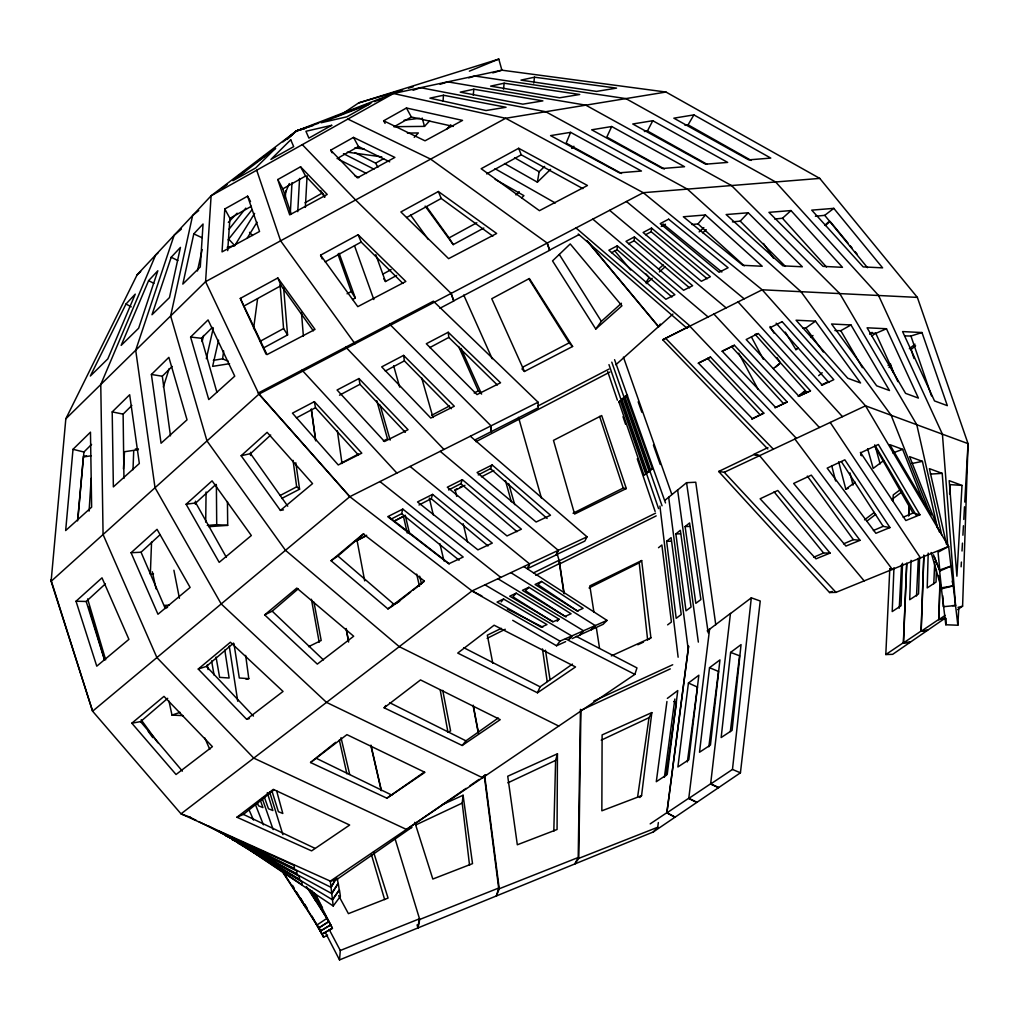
<?xml version="1.0" encoding="UTF-8"?>
<svg xmlns="http://www.w3.org/2000/svg" width="1019" height="1019" viewBox="0 0 1019 1019"><rect width="100%" height="100%" fill="white"/><g stroke="black" fill="none" stroke-linecap="round" stroke-linejoin="round"><path stroke-width="1.5" d="M557.444 753.793L557.062 829.504L517.321 844.776L507.729 776.236L557.444 753.793L555.61 760.391L553.814 831.224M205.698 522.148L206.08 491.986M195.393 504.367L195.431 501.195M580.461 709.377L578.206 857.501L574.843 863.946L578.779 858.367L580.932 710.077M936.359 569.366L936.053 582.078L927.214 587.899L928.207 553.1M919.609 557.533L918.552 593.899L909.712 599.732L911.05 560.374M923.915 555.406L921.176 631.258L938.779 619.412L940.002 579.722M889.702 570.78L885.804 654.542L892.657 654.338L945.11 618.215L938.894 619.616L940.015 583.097M902.516 563.252L901.051 605.732L892.211 611.553L893.956 567.71M957.605 609.604L962.598 606.165L968.05 443.634L917.367 297.395L819.76 178.401L665.967 92.041L501.896 70.184L393.474 93.506L296.351 130.98L211.111 195.788L137.157 274.735L65.827 418.809L51.116 581.314L92.602 711.198L181.013 813.837L330.309 881.117L336.346 879.83L411.956 827.275L406.454 829.441L253.756 758.111L156.901 657.573L103.072 534.529L100.766 384.52L155.652 255.005L158.034 252.903M906.77 563.494L903.484 642.9L921.074 631.054L923.825 555.215M151.551 542.108L150.341 574.143L153.5 573.901M132.992 469.734L133.731 450.665M908.731 515.843L909.203 504.723M671.941 297L617.106 249.744L617.272 245.821L608.865 250.228L665.878 299.255L674.896 294.72L617.272 245.821M885.804 654.542L903.382 642.696L906.681 563.29M908.655 515.652L909.114 504.545M933.786 583.734L934.754 561.635M892.95 501.233L893.243 494.916L900.439 489.515M916.514 595.988L918.348 558.272M285.295 198.488L285.728 190.578M290.339 212.767L291.982 182.732M297.765 211.672L299.573 178.465M305.369 207.405L307.088 175.79M899.242 608.228L901.586 564.437M962.012 485.388L956.905 576.194L949.186 480.662L962.012 485.388L950.154 484.636L949.606 494.062M943.505 605.808L945.81 624.762L957.847 625.233L958.815 607.859M961.121 566.806L961.388 562.068M962.012 551.012L962.458 543.114M962.904 535.217L963.439 525.753M963.796 519.435L964.496 506.8M964.764 502.061L968.05 443.634L865.526 405.829L762.187 289.791L643.256 192.693L505.653 118.28L393.474 93.506L211.111 195.788L205.583 281.664L258.941 394.149L349.81 496.686L472.014 590.931L559.991 641.142L607.006 620.393L523.817 566.551M945.81 624.762L946.18 618.431M123.439 468.931L124.509 451.735L138.393 449.646M89.086 511.092L91.2 478.306M224.804 208.959L222.04 251.897L259.552 231.466L247.604 196.17L224.804 208.959L229.937 218.346L227.696 250.636M689.583 287.893L634.149 240.739L634.391 236.943L625.984 241.35L683.609 290.262L692.64 285.728L634.391 236.943M443.048 101.187L443.469 95.238L506.048 107.262L486.012 110.536L429.916 98.155L443.469 95.238M730.483 613.578L751.321 597.822L760.238 601.006L740.431 772.81L653.281 831.963L339.518 959.911L340.295 950.485L329.15 929.443M77.877 519.588L83.367 456.958L91.073 455.811M707.211 278.773L651.192 231.733L651.51 228.078L643.104 232.485L701.352 281.269L710.37 276.735L651.51 228.078M73.011 449.303L65.662 530.555L91.634 507.156L90.474 432.158L73.011 449.303L83.927 452.016L91.57 444.411M473.275 95.149L473.822 89.226L542.885 100.881L522.849 104.167L460.27 92.143L473.822 89.226M77.546 520.9L83.927 452.016M650.173 823.887L666.846 812.703L675.075 817.174L666.885 812.882L688.704 798.259L696.856 802.386L688.755 798.45L710.574 783.84L718.65 787.598L710.625 784.044L732.47 769.447L751.321 597.822M503.513 89.124L504.163 83.214L579.709 94.5L559.673 97.786L490.61 86.131L504.163 83.214M469.542 865.297L462.218 803.087L463.085 795.24L441.8 804.921M730.61 652.402L721.159 737.539L732.088 730.343L741.042 644.619L730.61 652.402L739.565 655.777L730.33 731.617M710.625 784.044L730.457 613.413L709.632 629.182M709.517 667.712L699.518 752.239L710.447 745.029L719.936 659.917L709.517 667.712L718.522 671.432L708.842 746.761M641.562 795.673L651.829 712.599L602.114 734.916L601.847 810.806L641.562 795.673L639.792 797.559M688.755 798.45L709.619 629.016L707.173 630.876M688.424 683.036L677.902 766.963L688.831 759.728L698.843 675.228L688.424 683.036L697.48 687.099L687.354 761.906M666.885 812.882L688.589 646.364M666.846 812.703L688.577 646.212M253.578 328.615L257.565 298.834M533.739 83.074L534.516 77.202L616.546 88.118L596.51 91.404L520.964 80.119L534.516 77.202M666.936 701.531L656.3 781.7L667.216 774.465L677.762 690.564L667.356 698.384M653.281 831.963L657.726 827.237L658.35 822.55M664.413 777.191L674.858 698.996M417.064 924.895L417.956 927.927L419.166 918.921L340.295 950.485M213.34 360.344L222.588 358.828L223.67 350.982M666.095 775.497L676.438 702.753L673.839 701.505M637.576 797.278L649.014 717.682L651.829 712.599M504.52 163.524L537.382 182.184L539.14 171.765L544.605 166.415M417.956 927.927L419.726 919.469L394.773 837.809M193.801 233.873L182.821 284.097L200.284 266.953L203.048 224.014L193.801 233.873L201.851 237.644M197.444 270.978L202.17 249.591M202.157 341.645L203.558 335.48M218.575 340.18L212.627 366.369L229.568 363.681M206.309 358.701L213.328 327.863M390.736 519.308L401.626 513.703L402.785 509.105L463.199 557.024L448.819 563.787L387.717 516.671L402.785 509.105M484.382 776.402L498.66 888.046L496.406 895.943L499.246 888.759L484.636 775.421M418.987 504.991L431.241 498.686L432.578 494.393L492.292 543.102L477.924 549.865L417.51 501.947L432.578 494.393M163.333 387.016L169.141 368.712M241.032 844.28L333.213 905.993L330.309 881.117L634.862 674.387L636.964 667.904L576.257 636.365M171.205 257.247L151.997 314.744L169.46 297.599L180.452 247.388L171.205 257.247L177.854 260.533M448.602 489.973L460.855 483.668L462.359 479.669L521.397 529.179L507.016 535.943L447.303 487.222L462.359 479.669M527.676 568.729L529.523 563.876L410.071 466.447M529.523 563.876L527.587 568.589L556.247 554.909L558.272 550.349L440.208 451.328M570.615 132.343L550.578 135.616L619.386 172.822L641.448 171.039L570.615 132.343L566.144 143.131L621.526 173.497M284.467 195.049L289.307 183.573M148.608 280.633L121.159 345.39L138.635 328.245L157.843 270.761L148.608 280.633L153.882 283.358M537.472 692.793L575.544 666.948L494.113 625.22L457.735 653.077L537.472 692.793L540.095 686.819L572.461 664.095M478.217 474.943L490.47 468.638L492.152 464.944L550.502 515.245L536.121 522.008L477.083 472.51L492.152 464.944M611.706 126.522L591.67 129.808L662.49 168.504L684.551 166.721L611.706 126.522L606.802 137.068L664.401 168.963M558.272 550.349L556.157 554.756L584.83 541.076L587.033 536.822L470.345 436.208M125.999 304.006L90.334 376.036L107.81 358.892L135.247 294.134L125.999 304.006L131.247 306.834M644.39 131.502L647.447 130.967L652.797 120.713L727.668 162.403L705.607 164.186L632.761 123.987L652.797 120.713M199.036 821.76L331.035 887.332L335.442 879.486M685.023 125.362L688.08 124.84L693.888 114.892L770.784 158.085L748.723 159.868L673.852 118.179L693.888 114.892M331.035 887.332L336.372 878.289M227.212 247.26L234.739 245.63L254.623 213.391M247.082 238.319L257.03 222.206M208.296 825.887L331.761 893.561L338.066 883.333L337.327 878.263M331.761 893.561L338.295 883.473L339.225 889.816L332.487 899.777L225.581 835.071M646.097 282.25L649.065 277.678L646.046 274.022M615.82 364.789L658.503 326.64L660.299 324.029M332.487 899.777L339.467 889.982L340.397 896.338L333.213 905.993M595.758 329.022L621.947 305.815L570.22 243.936L552.54 260.902L595.758 329.022L601.363 321.342L621.437 303.254M384.138 707.797L420.516 679.928L500.253 719.643L462.18 745.488L384.138 707.797L385.832 705.492M512.71 620.329L556.527 645.766L559.991 641.142M571.748 635.958L569.111 639.346L571.748 635.958L484.955 584.83M228.982 229.313L245.821 208.118M228.116 239.822L251.884 209.914M462.18 745.488L465.938 740.826L498.266 718M181.395 229.071L174.134 235.262L135.705 350.243L155.028 487.732L221.199 603.949L326.513 702.384L482.586 777.752L484.471 775.421M501.182 601.936L503.564 599.019L546.961 624.583L541.089 627.182L497.094 602.076L503.564 599.019M691.774 224.511L698.002 223.925L705.415 214.971L762.225 266.252L742.826 265.309L683.354 216.767L705.415 214.971M557.202 621.323L559.011 619.17L516.225 593.16L509.742 596.204L553.139 621.768L559.011 619.17M497.909 578.741L583.505 630.774L579.862 635.079L572.067 638.607M583.505 630.774L579.798 634.977L603.146 624.29L607.006 620.393M516.225 593.16L512.926 596.828L552.718 621.819M591.504 629.678L595.249 625.577L510.863 572.653M414.223 137.336L418.338 132.954L407.396 133.069M394.799 126.687L424.503 126.381L429.636 120.892M446.437 129.4L450.78 124.764M591.44 629.576L595.249 625.577M228.32 222.371L237.121 213.188M732.444 221.875L740.214 221.123L748.213 212.767L802.348 266.787L782.949 265.844L726.152 214.55L748.213 212.767M528.874 587.288L522.403 590.332L565.188 616.355L571.073 613.756L528.874 587.288L525.473 590.765L566.004 617.017M170.479 435.852L162.301 376.228L172.122 366.445M190.591 337.06L208.067 319.928L234.739 376.164L208.768 399.563L190.591 337.06L201.456 338.283L212.36 327.417M123.949 478.395L123.121 414.134L131.859 405.447M65.827 418.809L205.583 281.664L505.653 118.28L665.967 92.041M112.205 411.893L129.668 394.748L139.336 463.492L113.364 486.891L112.205 411.893L123.121 414.134M151.398 374.482L168.874 357.338L187.037 419.828L161.066 443.227L151.398 374.482L162.301 376.228M515.958 194.909L519.231 191.699M571.697 148.405L573.888 146.265M537.382 182.184L550.566 169.358M521.741 197.801L523.932 195.661L495.145 179.331M541.522 581.429L535.051 584.473L577.251 610.941L583.123 608.343L541.522 581.429L538.019 584.702L577.964 611.375M283.46 509.869L280.403 510.417L241.146 455.735L250.521 453.633L270.71 435.024M131.069 552.731L157.041 529.332L190.12 587.441L157.97 614.253L131.069 552.731L141.042 552.222L160.149 534.644M186.108 504.239L212.079 480.841L251.336 535.523L219.187 562.335L186.108 504.239L195.814 502.94L216.015 484.318M76.017 601.235L102.002 577.837L128.916 639.359L96.767 666.171L76.017 601.235L86.207 601.477L105.326 583.912M589.046 587.976L639.206 562.819L641.664 560.565L650.899 637.83L648.734 639.372M137.157 274.735L140.698 271.538M286.912 139.501L296.351 130.98L318.794 123.159M51.116 581.314L258.941 394.149L643.256 192.693L819.76 178.401M241.146 455.735L267.118 432.336L312.553 483.605L280.403 510.417M699.123 231.886L703.849 227.632M658.516 269.169L663.229 264.915M774.682 219.009L782.465 218.257L790.999 210.564L842.471 267.322L823.072 266.367L768.937 212.347L790.999 210.564M824.842 225.263L828.307 222.142M672.909 314.081L658.682 326.793L586.957 240.65M702.664 232.816L706.231 229.644M646.237 283.575L652.198 278.302M659.331 271.958L665.28 266.685M286.81 139.386L296.351 130.98L312.999 125.579M825.377 225.53L830.052 221.416L848.101 243.21M482.586 777.752L485.859 774.873M618.839 401.779L620.24 400.556L645.753 474.001L644.021 475.414L618.839 401.779L621.628 400.454M621.807 399.231L623.208 397.996L649.052 471.262L647.32 472.676L621.807 399.231L627.373 396.557M624.774 396.671L626.163 395.448L652.351 468.523L650.619 469.937L624.774 396.671L627.551 395.321M249.298 718.624L246.674 719.312L198.246 669.037L206.424 666.388L233.555 643.091M264.66 614.89L296.809 588.078L353.682 636.238L317.317 664.108L264.66 614.89L272.213 611.183L298.121 588.918M393.194 605.579L387.946 608.903L331.073 560.73L337.926 556.03L363.821 533.803M131.833 723.197L163.983 696.372L212.411 746.647L176.045 774.504L131.833 723.197L140.558 721.618L167.715 698.308M286.67 139.246L296.351 130.98L305.42 128.19M349.81 496.686L258.189 393.067L433.406 301.178L538.096 402.225L349.81 496.686L92.602 711.198L50.95 579.849M198.246 669.037L230.396 642.225L283.053 691.442L246.674 719.312M331.073 560.73L363.223 533.918L424.324 581.034L387.946 608.903M810.691 337.416L812.984 335.506M775.726 367.044L780.299 363.223M798.998 396.124L804.921 391.181M888.963 367.502L891.205 365.63M915.597 345.759L911.101 349.504L914.005 358.51M785.305 332.118L795.941 349.67L798.195 347.81M799.189 395.563L805.125 390.659M871.984 336.015L875.55 333.073M665.331 499.985L677.622 489.961L698.346 642.097M677.648 490.024L686.564 482.688L695.748 482.229L715.771 624.749M818.639 375.654L822.193 372.737M869.716 334.283L872.073 332.347M424.146 772.16L386.889 798.183L310.54 762.518L314.833 759.002M795.941 349.67L798.246 347.785M773.37 368.56L780.287 362.904L777.013 357.503M261.233 158.824L264.851 155.869L257.336 161.588M198.718 210.551L192.616 215.518L170.644 315.954L206.984 440.947L285.498 550.324L399.257 646.657L558.73 726.063M282.925 141.921L296.351 130.98L305.483 128.279M658.516 547.712L661.879 544.987L671.406 622.023L667.623 624.864M666.63 541.28L671.113 537.637L681.24 614.533L676.183 618.316L666.63 541.28L671.292 541.229M675.877 533.931L680.348 530.288L691.06 607.044L686.004 610.827L675.877 533.931L680.501 533.816M685.112 526.581L689.583 522.951L700.894 599.554L695.824 603.337L685.112 526.581L689.71 526.39M888.097 365.503L890.364 363.668L893.345 372.661M909.33 348.765L914.998 344.18M236.943 817.225L273.321 789.368L349.67 825.033L311.597 850.878L236.943 817.225L243.414 814.398L274.289 789.649M335.646 742.329L315.903 758.123L391.818 795.113M395.754 603.783L410.657 592.052M413.141 590.09L424.312 581.301M815.391 216.257L824.74 215.34L833.797 208.36L882.607 267.857L863.208 266.902L811.735 210.143L833.797 208.36M587.033 536.822L472.014 590.931L181.013 813.837L190.528 817.353M310.54 762.518L346.919 734.648L424.961 772.338L386.889 798.183M867.182 520.9L875.69 514.378M222.231 188.273L227.25 184.464M236.026 177.79L246.05 170.173M864.52 519.817L874.277 512.442M891.498 499.743L902.477 491.451M883.766 460.512L873.194 468.396L867.602 448.704M838.675 461.773L845.808 489.184L855.208 482.191M802.717 327.889L805.889 327.965L815.48 321.163L860.558 382.966L847.744 378.24L796.081 320.221L815.48 321.163M466.103 788.375L406.454 829.441M470.014 785.662L479.134 779.331M481.732 777.522L485.643 774.809M938.894 619.616L945.173 615.387M342.881 113.478L358.675 102.906L498.8 59.089L501.896 70.184L492.763 72.897M327.57 935.111L323.571 937.238L316.947 925.023L326.984 918.31L306.362 886.517M304.732 904.974L318.603 928.08L328.742 921.507L326.984 918.31M318.603 928.08L328.831 921.66L310.094 890.53M311.827 915.928L320.259 931.137L330.576 924.857L328.831 921.66M320.259 931.137L330.666 924.997L311.534 890.619M316.896 924.36L321.915 934.181L332.398 928.207L330.666 924.997M229.937 218.346L251.375 206.284M291.128 213.952L282.836 188.859L305.598 176.032L324.628 196.043M337.06 158.607L358.484 146.519L389.704 161.83M393.945 126.827L411.358 117.007L453.264 126.445M834.905 330.564L840.79 330.691L850.98 324.959L889.485 390.532L876.671 385.806L831.58 324.004L850.98 324.959M277.754 179.561L300.554 166.785L327.214 194.451L289.702 214.869L277.754 179.561L282.836 188.859M330.704 150.175L353.504 137.399L394.875 157.423L357.363 177.841L330.704 150.175L332.13 152.799M383.653 120.79L406.441 108.001L462.537 120.395L425.025 140.813L383.653 120.79L385.067 123.375M304.999 202.768L322.424 192.986L324.704 197.075M354.816 152.583L375.616 163.155L383.666 158.646M751.78 419.242L763.817 413.166L710.498 357.07L698.244 363.248M325.163 261.87L361.172 242.051L402.9 283.422M406.606 217.531L441.227 198.463L492.839 236.128M486.636 173.918L521.257 154.824L582.881 188.63M321.915 934.181L332.487 928.36M266.035 354.153L243.694 306.184L281.104 285.613L313.317 330.831M240.318 298.389L277.818 277.958L315.024 329.443L266.991 354.625L240.318 298.389L243.694 306.184M320.59 255.158L358.102 234.739L405.842 281.461L357.796 306.643L320.59 255.158L322.182 258.902M438.387 191.508L400.875 211.939L448.615 258.66L496.661 233.478L438.387 191.508L441.227 198.463M518.671 148.29L481.159 168.708L539.433 210.678L587.466 185.496L518.671 148.29L521.257 154.824M426.732 206.984L449.048 237.898L476.828 222.766M382.775 274.162L391.118 269.627M347.071 293.79L351.237 291.523L337.926 254.164M259.96 341.403L283.575 328.551L280.085 284.492M425.152 206.105L453.226 244.624L483.821 228.039M352.523 299.548L355.313 298.045L339.123 253.285M383.845 278.875L385.488 281.511L396.62 275.474M263.934 347.734L287.575 334.92L283.613 287.753M296.402 417.879L315.495 407.715L314.349 401.664L292.453 413.154L338.257 464.957L361.796 453.149L314.349 401.664M339.493 395.194L359.936 384.303L358.981 378.533L337.072 390.01L384.52 441.507L408.046 429.7L358.981 378.533M385.297 371.043L404.377 360.866L403.6 355.389L381.692 366.878L430.77 418.045L454.308 406.237L403.6 355.389M429.725 347.619L448.806 337.429L448.22 332.258L426.311 343.747L477.019 394.595L500.558 382.787L448.22 332.258M611.527 252.725L617.106 249.744M628.57 243.719L634.149 240.739M645.613 234.714L651.192 231.733M661.255 226.447L665.445 224.218M578.754 234.752L549.559 250.139L547.178 243.057L430.642 159.13L347.887 119.083M439.89 308.298L453.799 300.974L451.099 293.421L355.618 199.979L302.299 144.647M767.766 448.959L662.732 339.76L762.187 289.791L917.367 297.395M522.441 367.337L569.111 342.868L572.602 346.485L524.467 371.464L521.919 368.903M431.636 415.319L449.481 405.97M474.179 393.016L478.306 390.85L481.605 394.073L461.059 348.409M340.817 463.301L358.663 453.952M383.373 440.998L387.487 438.845L376.801 400.747M280.2 495.463L296.669 486.827L299.586 489.196L281.69 498.469M356.765 540.783L366.369 535.752M393.818 521.359L405.256 515.436L409.587 533.663M454.601 490.075L457.34 488.636M460.091 487.197L462.83 485.757M475.949 441.686L519.168 419.153M519.257 419.344L609.846 372.088M537.815 406.059L608.954 369.107M722 351.198L734.368 345.263L787.139 402.008L775.625 407.422L722.293 351.326L734.368 345.263M366.674 535.268L357.019 540.223L364.687 580.906M394.238 521.104L405.256 515.436M464.906 485.35L455.264 490.317L456.703 496.38M481.439 476.841L493.846 470.472M662.732 339.76L689.736 326.144L796.387 438.348M474.778 440.03L538.249 407.74L538.096 402.225M710.498 357.07L698.423 363.121L752.302 418.592L763.817 413.166M650.619 469.937L653.268 468.613M573.06 513.245L623.208 488.076L626.316 488.547L601.694 415.548L553.483 440.374L574.601 514.047L626.316 488.547M392.659 604.827L399.626 601.337M487.133 638.34L505.246 629.258M535.777 575.34L559.839 563.38M656.198 515.894L560.004 563.736L556.985 553.088M647.32 472.676L649.969 471.364M533.459 572.92L558.947 560.297L563.902 593.262M655.548 513.168L559.24 560.832L564.195 593.81M392.149 605.006L397.754 602.254M308.604 646.67L321.189 640.48L313.954 602.14M501.335 628.328L487.324 635.181L492.788 663.267M641.664 560.565L589.835 585.887L593.937 612.279M821.378 385.004L828.549 381.539M798.183 396.416L810.474 390.85L758.251 333.468L746.175 339.531L798.947 396.264L810.474 390.85M774.975 407.829L787.139 402.008M767.931 447.583L753.831 454.334L759.575 455.659L864.15 580.894M718.675 471.466L724.254 472.281L865.526 405.829L948.638 546.439L835.988 592.37L829.581 592.548L718.675 471.466L753.907 454.576L759.575 455.659M637.805 644.76L643.435 642.123M415.841 824.906L462.218 803.087M507.831 782.859L555.61 760.391M601.223 740.163L649.014 717.682M581.645 709.963L670.298 668.884M593.873 700.996L672.706 664.757M611.324 655.905L650.899 637.83M447.774 732.228L450.602 730.941L442.717 690.372M556.527 645.766L565.621 641.652M933.493 554.833L939.887 571.022L950.931 566.131L940.932 569.545M869.908 333.251L875.805 333.366L886.479 328.742L918.399 398.085L905.585 393.359L867.08 327.8L886.479 328.742M813.773 557.202L823.569 552.999L830.077 553.088L777.777 490.483L760.123 498.788L815.99 558.832L830.077 553.088M843.554 543.853L853.349 539.65L860.023 540.325L811.315 475.147L793.648 483.452L845.936 546.069L860.023 540.325M903.178 517.232L912.999 513.054L919.928 514.799L878.365 444.488L860.711 452.793L905.84 520.543L919.928 514.799M873.359 530.53L883.167 526.339L889.969 527.562L844.84 459.824L827.186 468.129L875.894 533.306L889.969 527.562M686.755 327.392L689.736 326.144M829.581 592.548L832.383 591.377M469.364 71.164L498.8 59.089M419.726 919.469L498.66 888.046M499.246 888.759L578.206 857.501M578.779 858.367L657.726 827.237M334.716 116.956L345.008 112.982M347.963 111.848L358.255 107.874M361.197 106.728L371.502 102.753M374.444 101.62L381.807 98.779M892.784 452.984L902.617 449.354L924.297 504.074M413.103 90.283L420.58 87.685L545.738 111.721L687.379 189.126L800.985 291.689L891.154 415.281L930.423 514.366M168.976 701.136L171.994 715.096L180.108 712.357M164.912 608.305L167.562 607.4M845.808 489.184L848.343 488.343M440.119 84.31L447.685 81.851L585.81 105.161L731.502 185.547L839.783 293.587L916.794 424.732L941.671 534.72M905.012 335.913L910.935 336.028L921.991 332.538L947.326 405.651L934.512 400.926L902.592 331.583L921.991 332.538M468.74 77.877L474.79 76.017L625.883 98.601L775.637 181.981L878.582 295.497L942.422 434.183L955.542 605.528L943.543 606.687L941.339 587.848L953.236 585.836L952.192 581.187M358.675 102.906L402.518 89.939M408.555 88.156L413.09 86.819M757.193 333.761L755.092 334.334L806.781 392.251M958.013 607.375L962.598 606.165M953.236 585.836L941.543 588.816L931.111 552.476M246.025 679.227L248.802 678.654L245.655 655.395M912.171 463.441L922.412 461.365L937.48 527.969M938.779 619.412L945.11 618.215M83.456 456.397L86.539 455.901M921.176 631.258L927.621 630.251L921.074 631.054M404.084 120.255L419.701 118.28M903.484 642.9L910.145 642.301L903.382 642.696M207.265 525.435L216.716 524.67L227.696 525.358L227.441 501.577M208.78 526.683L227.696 525.358M169.345 605.108L164.696 605.401L165.371 608.47M930.322 474.09L942.206 473.376L947.797 546.362M135.336 449.022L138.406 448.92M952.536 605.604L955.542 605.528M171.994 715.096L183.051 715.631M248.802 678.654L239.299 677.992L233.988 643.791M889.651 569.137L892.313 569.404L794.896 439.049M354.918 147.87L364.318 149.169M347.313 152.137L381.781 156.888M889.612 569.01L892.313 569.404M902.617 449.354L889.791 444.628L931.353 514.926M922.412 461.365L909.598 456.639L939.48 532.071M942.206 473.376L929.392 468.651L946.562 544.554M228.383 836.599L225.683 835.605L296.656 870.863L297.013 873.971L229.734 837.096M235.988 840.892L231.937 839.389L299.229 876.264L299.586 879.384L240.038 843.337M242.229 844.675L238.191 843.184L301.79 881.677L302.159 884.785L246.139 847.298M732.47 769.447L740.431 772.81M222.588 358.828L228.332 361.325M243.414 814.398L314.769 848.228M189.101 816.818L196.196 820.346M389.767 702.753L465.938 740.826M343.467 153.665L373.986 169.179M338.308 159.168L366.509 173.497M354.625 175.586L358.79 177.701M472.014 590.931L481.923 596M507.411 609.069L542.821 627.207M565.481 638.824L634.862 674.387M463.696 647.664L540.095 686.819M647.447 130.967L706.969 164.237M688.08 124.84L751.194 160.416M514.557 157.728L539.14 171.765M494.992 168.683L555.279 202.985M218.818 830.982L221.531 832.612M233.134 838.994L237.083 841.643M388.965 516.926L449.303 563.825M379.934 481.567L500.762 577.404M401.626 513.703L459.085 560.195M663.063 223.951L721.847 272.022M626.443 201.507L744.15 298.834M431.241 498.686L488.037 545.955M609.629 210.322L726.114 307.891M592.816 219.136L708.065 316.947M460.855 483.668L516.99 531.689M576.002 227.95L690.029 325.991M337.926 556.03L394.506 604.751M578.27 234.001L687.099 328.322M490.47 468.638L547.114 518.467M698.002 223.925L744.252 265.844M272.213 611.183L323.418 659.904M448.806 337.429L497.336 384.991M740.214 221.123L785.42 266.405M389.602 324.144L491.018 425.84L491.362 431.648M404.377 360.866L451.366 408.708M665.573 338.257L773.332 449.188M345.798 347.122L443.953 449.455M359.936 384.303L405.333 432.349M206.424 666.388L253.438 716.102M713.886 314.03L819.429 427.509M707.581 358.433L760.365 415.09M724.254 472.281L835.988 592.37M249.528 232.319L252.445 235.491M228.88 239.287L234.739 245.63M301.993 370.088L396.875 473.071M731.336 346.384L783.573 403.664M738.036 301.904L842.484 416.669M315.495 407.715L358.229 454.792M782.465 218.257L826.485 267.016M776.134 323.176L828.842 382.482M140.558 721.618L182.388 771.128M614.482 250.534L630.685 269.933M586.727 240.459L658.503 326.64M850.101 245.63L852.113 248.05M855.119 251.68L857.132 254.1M824.74 215.34L867.487 267.691M774.096 491.833L823.569 552.999M148.188 731.298L152.799 737.616M141.182 719.822L157.907 742.787M805.889 327.965L823.352 352.001M410.53 214.945L428.298 239.465M807.341 476.102L853.349 539.65M355.02 343.785L280.607 240.815L256.699 170.211M250.521 453.633L287.753 506.188M763.511 243.465L773.383 258.087M830.205 422.439L920.475 557.915M282.136 870.634L305.585 907.088L296.605 892.147M282.046 871.118L316.947 925.023M841.439 461.709L883.167 526.339M572.602 346.485L529.358 278.505L491.757 298.72L524.467 371.464M559.329 254.483L601.363 321.342M528.772 278.684L569.111 342.868M283.575 328.551L287.575 334.92M351.237 291.523L355.313 298.045M449.048 237.898L453.226 244.624M770.033 326.5L774.109 333.251M310.12 889.842L318.285 903.535L311.47 891.307M308.464 888.504L315.712 900.529L314.795 898.86M304.706 904.21L307.152 908.286M300.656 898.172L303.102 902.248M292.529 885.345L294.16 888.071M874.697 444.883L916.387 515.538M840.79 330.691L862.405 367.693M320.73 190.54L324.628 197.202M874.646 446.067L912.999 513.054M195.814 502.94L226.371 557.355M312.374 891.294L320.858 906.541L313.776 892.746M375.616 163.155L377.896 167.243M406.441 108.001L411.358 117.007M353.504 137.399L358.484 146.519M300.554 166.785L305.598 176.032M247.604 196.17L250.521 201.52M338.665 895.663L348.409 913.648L388.061 898.07L373.502 851.871M738.724 353.198L758.111 389.347M751.449 337.022L763.32 359.287M325.698 933.2L339.518 959.911M315.431 894.083L322.513 907.891M314.285 892.822L331.672 926.793M318.909 927.252L323.571 937.238M875.805 333.366L897.866 381.628M463.747 295.064L492.202 358.752M458.639 346.511L478.306 390.85M249.069 809.914L253.502 820.04M204.768 737.871L209.799 749.424M277.818 277.958L281.104 285.613M141.042 552.222L165.218 608.343M358.102 234.739L361.172 242.051M257.348 802.883L258.508 805.8L262.927 807.596L260.291 800.132M934.283 556.794L939.505 570.029L941.543 588.816L938.575 575.531M255.17 803.953L263.411 824.804M375.794 254.674L385.488 281.511M354.51 245.719L373.833 299.548M614.584 359.694L665.496 502.927M623.424 357.109L671.827 494.444M638.174 401.817L641.855 412.275M653.421 445.112L660.261 464.524M264.239 796.807L268.456 808.742L272.875 810.525L267.296 792.68M451.099 293.421L453.697 300.834L549.661 250.305L547.178 243.057M262.163 798.323L273.156 829.581M611.782 362.153L662.044 505.781M910.935 336.028L931.506 395.882M608.967 364.624L658.58 508.608M607.693 371.591L617.399 400.174M622.991 416.695L625.551 424.235M637.27 458.792L655.128 511.436M599.592 416.402L623.208 488.076M414.822 822.308L432.82 879.04L472.523 863.628L463.085 795.24M86.207 601.477L104.307 659.153M271.895 790.859L278.391 811.684L282.798 813.468L276.595 790.719M269.627 791.954L282.9 834.663M88.704 606.522L104.575 659.853M87.634 598.93L105.658 659.803M371.464 854.763L384.647 899.599M508.672 483.554L514.71 504.622M421.7 377.998L433.037 417.523M380.125 405.142L390.162 440.132M201.456 338.283L216.869 392.162M518.518 417.344L541.509 498.342M393.627 365.796L399.677 387.105M860.571 452.614L861.424 455.671M860.456 452.411L861.31 455.468M422.172 118.051L424.503 126.381M505.462 480.688L511.36 501.794M875.117 445.723L880.123 463.938M831.682 465.594L835.631 480.993M849.948 472.931L853.018 485.133M463.186 523.715L467.504 541.93M419.675 576.181L421.484 583.785M341.008 737.692L349.695 774.504M429.33 498.049L433.279 514.939M439.89 543.726L444.017 560.998M403.435 516.327L407.269 533.052M416.682 574.117L419.484 586.294M370.954 745.118L381.208 789.636M370.992 746.163L381.246 790.68M339.314 740.023L346.893 773.829M152.34 571.774L156.06 588.842M173.905 570.232L179.42 598.28M473.236 705.186L478.548 733.298M473.236 706.218L478.242 732.763M346.205 628.506L348.498 640.9M346.294 629.678L348.587 642.072M440.233 690.105L447.952 732.292M311.419 599.261L319.189 642.237M216.053 657.077L219.62 677.355L229.135 678.017L224.791 650.02M207.252 664.897L208.08 669.572M211.595 660.872L214.092 675.1M596.357 627.806L599.503 647.995M545.458 650.211L550.043 679.711M229.25 646.084L237.745 701.25M542.465 648.925L547.19 681.558M686.564 482.688L708.205 632.901M295.803 462.766L299.586 489.196M337.365 430.871L342.015 463.492M311.368 409.358L315.75 440.756M311.241 409.116L315.635 440.514M293.052 460.371L296.669 486.827M668.668 497.234L688.042 648.084M659.917 506.086L678.132 657.217M957.847 625.233L948.638 546.439L938.04 552.234L939.887 571.022M639.206 562.819L647.651 640.136M301.471 312.566L303.382 336.143M942.702 595.656L943.543 606.687M491.018 425.84L491.273 431.508M250.547 452.321L250.585 455.493M216.385 485.019L216.716 524.67M275.538 148.328L255.705 167.944L232.918 180.72L275.538 148.328M290.733 139.794L270.901 159.423L293.701 146.634L290.733 139.794M331.697 125.324L308.897 138.113L305.929 131.273L331.697 125.324M369.693 104.014L346.893 116.803L321.125 122.751L369.693 104.014M668.63 219.2L660.223 223.607L719.083 272.277L728.101 267.742L668.63 219.2M782.121 321.673L770.046 327.723L822.269 385.106L833.797 379.679L782.121 321.673M223.479 833.3L219.442 831.81L294.083 865.449L294.453 868.557L223.479 833.3"/></g></svg>
